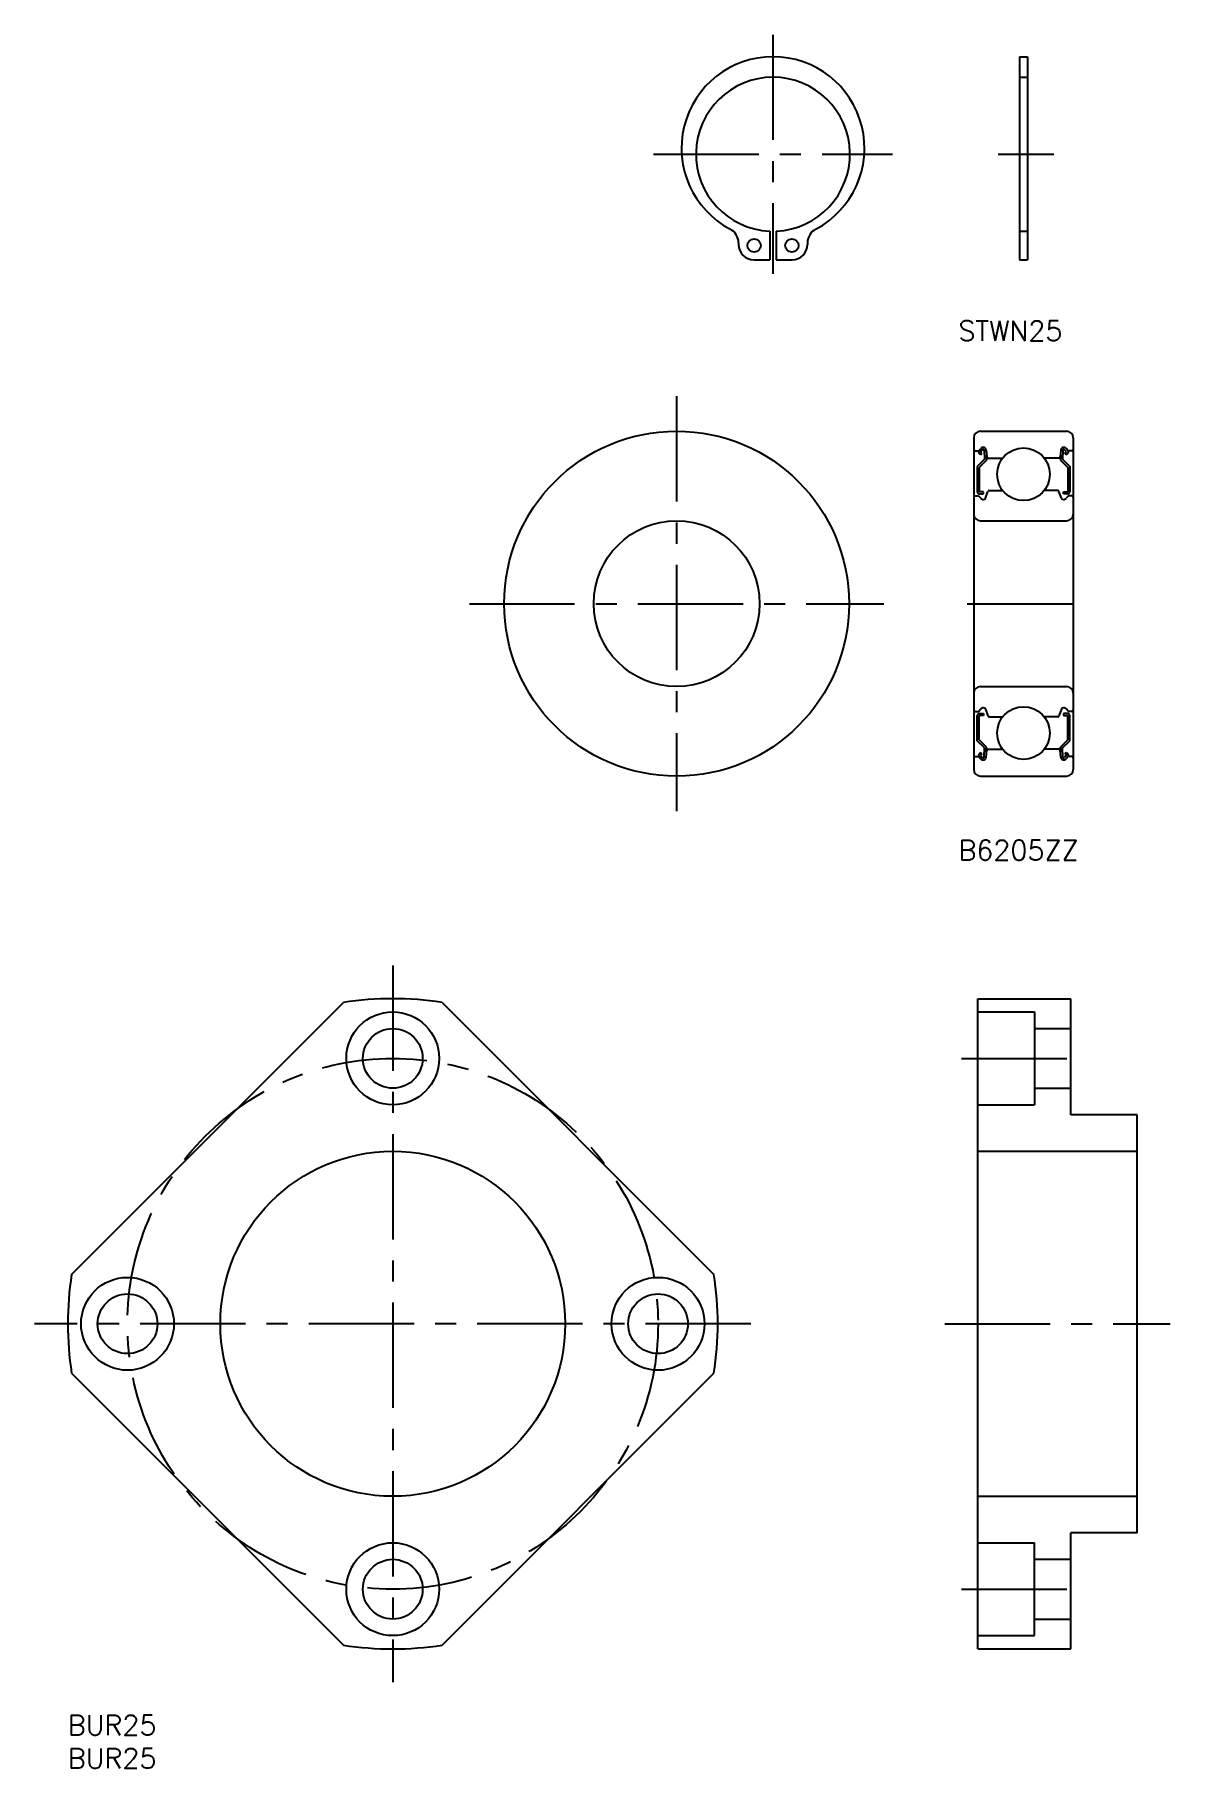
# Model space of a CAD drawing. Extents: x -5 to 166, y -8 to 253.
import ezdxf

# ---------------------------------------------------------------- set-up
doc = ezdxf.new("R2010")
doc.units = 0
doc.header["$LTSCALE"] = 0.5
doc.linetypes.add('CENTER', pattern=[50.8, 31.75, -6.35, 6.35, -6.35])
doc.linetypes.add('DASHED', pattern=[19.05, 12.7, -6.35])
for name, color, linetype in [('MSM_CENTER', 1, 'CENTER'), ('MSM_CONTINUOUS', 7, 'CONTINUOUS'), ('MSM_DASHED', 4, 'DASHED'), ('MSM_PART_NUMBER', 7, 'CONTINUOUS')]:
    doc.layers.add(name, color=color, linetype=linetype)
doc.styles.get("Standard").update_dxf_attribs({"font": 'txt.shx', "height": 3, "bigfont": 'bigfont.shx'})

# ---------------------------------------------------------------- blocks, each defined once
blk = doc.blocks.new('*U2')
at = {"layer": 'MSM_PART_NUMBER'}
blk.add_text('BUR25', height=3, dxfattribs=at).set_placement((0, -3))
blk = doc.blocks.new('*U3')
at = {"layer": 'MSM_PART_NUMBER'}
blk.add_text('BUR25', height=3, dxfattribs=at).set_placement((0, -8))

msp = doc.modelspace()

# ---------------------------------------------------------------- linework, layer by layer
at = {"layer": 'MSM_CENTER'}
for p, q in [((106.33, 253.3), (106.33, 217.27)), ((88.32, 235.28), (124.35, 235.28)), ((140.29, 235.28), (148.69, 235.28)), ((91.8, 198.8), (91.8, 136.29)), ((60.55, 167.54), (123.06, 167.54)), ((135.6, 167.54), (152.6, 167.54)), ((49, 113), (49, 5)), ((134.74, 99), (153.74, 99)), ((103, 59), (-5, 59)), ((132.24, 59), (166.24, 59)), ((134.74, 19), (153.74, 19))]:
    msp.add_line(p, q, dxfattribs=at)
msp.add_circle((49, 59), 40, dxfattribs=at)
at = {"layer": 'MSM_CONTINUOUS'}
for p, q in [((143.5, 249.98), (143.5, 219.38)), ((143.5, 249.98), (144.7, 249.98)), ((144.7, 249.98), (144.7, 219.38)), ((105.83, 223.69), (105.83, 219.38)), ((105.83, 222.62), (105.83, 222.62)), ((106.83, 223.69), (106.83, 219.38)), ((101.13, 221.94), (101.13, 221.68)), ((105.83, 221.54), (105.83, 221.54)), ((111.53, 221.94), (111.53, 221.68)), ((103.43, 219.38), (105.83, 219.38)), ((106.83, 219.38), (109.23, 219.38)), ((143.5, 219.38), (144.7, 219.38)), ((137.6, 193.54), (150.6, 193.54)), ((136.6, 192.54), (136.6, 142.54)), ((137.38, 190.59), (137.66, 190.93)), ((150.82, 190.59), (150.53, 190.93)), ((151.6, 192.54), (151.6, 142.54)), ((136.8, 190.59), (137.38, 190.59)), ((138.23, 189.3), (137.13, 188.2)), ((137.13, 188.2), (137.13, 184.39)), ((137.64, 189.98), (137.41, 190.17)), ((138.53, 189.17), (137.43, 188.07)), ((137.61, 190.4), (137.89, 190.74)), ((137.84, 190.21), (137.61, 190.4)), ((137.64, 189.98), (137.84, 190.21)), ((138.17, 190.64), (138.23, 189.3)), ((138.47, 190.67), (138.56, 189.68)), ((138.53, 190.02), (138.53, 189.17)), ((138.76, 189.49), (140.97, 189.49)), ((149.44, 189.49), (147.22, 189.49)), ((149.72, 190.67), (149.64, 189.68)), ((149.67, 190.02), (149.67, 189.17)), ((149.67, 189.17), (150.77, 188.07)), ((150.02, 190.64), (149.97, 189.3)), ((149.97, 189.3), (151.07, 188.2)), ((150.59, 190.4), (150.31, 190.74)), ((150.36, 190.21), (150.59, 190.4)), ((150.55, 189.98), (150.36, 190.21)), ((150.55, 189.98), (150.78, 190.17)), ((151.4, 190.59), (150.82, 190.59)), ((151.07, 188.2), (151.07, 184.39)), ((137.43, 188.07), (137.43, 184.39)), ((150.77, 188.07), (150.77, 184.39)), ((136.8, 183.79), (137.3, 183.79)), ((137.3, 183.79), (137.67, 183.42)), ((138.05, 184.39), (137.43, 184.39)), ((137.43, 184.09), (138.05, 184.09)), ((138.05, 184.09), (138.05, 184.39)), ((138.38, 183.44), (138.75, 184.46)), ((138.94, 184.59), (140.97, 184.59)), ((149.26, 184.59), (147.22, 184.59)), ((149.81, 183.44), (149.44, 184.46)), ((150.15, 184.09), (150.15, 184.39)), ((150.15, 184.39), (150.77, 184.39)), ((150.77, 184.09), (150.15, 184.09)), ((150.9, 183.79), (150.52, 183.42)), ((151.4, 183.79), (150.9, 183.79)), ((137.6, 180.04), (150.6, 180.04)), ((137.6, 155.04), (150.6, 155.04)), ((137.3, 151.29), (137.67, 151.67)), ((138.38, 151.65), (138.75, 150.62)), ((149.81, 151.65), (149.44, 150.62)), ((150.9, 151.29), (150.52, 151.67)), ((136.8, 151.29), (137.3, 151.29)), ((137.13, 146.89), (137.13, 150.69)), ((137.43, 150.99), (138.05, 150.99)), ((137.43, 147.01), (137.43, 150.69)), ((138.05, 150.69), (137.43, 150.69)), ((138.05, 150.99), (138.05, 150.69)), ((138.94, 150.49), (140.97, 150.49)), ((149.26, 150.49), (147.22, 150.49)), ((150.15, 150.99), (150.15, 150.69)), ((150.77, 150.99), (150.15, 150.99)), ((150.15, 150.69), (150.77, 150.69)), ((150.77, 147.01), (150.77, 150.69)), ((151.4, 151.29), (150.9, 151.29)), ((151.07, 146.89), (151.07, 150.69)), ((138.23, 145.79), (137.13, 146.89)), ((138.53, 145.91), (137.43, 147.01)), ((149.67, 145.91), (150.77, 147.01)), ((149.97, 145.79), (151.07, 146.89)), ((136.8, 144.49), (137.38, 144.49)), ((137.38, 144.49), (137.66, 144.16)), ((137.64, 145.11), (137.41, 144.92)), ((137.84, 144.88), (137.61, 144.69)), ((137.61, 144.69), (137.89, 144.35)), ((137.64, 145.11), (137.84, 144.88)), ((138.17, 144.45), (138.23, 145.79)), ((138.47, 144.41), (138.56, 145.41)), ((138.53, 145.07), (138.53, 145.91)), ((138.76, 145.59), (140.97, 145.59)), ((149.44, 145.59), (147.22, 145.59)), ((149.72, 144.41), (149.64, 145.41)), ((149.67, 145.07), (149.67, 145.91)), ((150.02, 144.45), (149.97, 145.79)), ((150.59, 144.69), (150.31, 144.35)), ((150.55, 145.11), (150.36, 144.88)), ((150.36, 144.88), (150.59, 144.69)), ((150.82, 144.49), (150.53, 144.16)), ((150.55, 145.11), (150.78, 144.92)), ((151.4, 144.49), (150.82, 144.49)), ((137.6, 141.54), (150.6, 141.54)), ((0.57, 66.43), (41.57, 107.43)), ((56.43, 107.43), (97.43, 66.43)), ((137.24, 10), (137.24, 108)), ((137.24, 108), (151.24, 108)), ((151.24, 90.5), (151.24, 108)), ((137.24, 106), (145.74, 106)), ((145.74, 106), (145.74, 92)), ((145.74, 103.5), (151.24, 103.5)), ((145.74, 94.5), (151.24, 94.5)), ((137.24, 92), (145.74, 92)), ((161.24, 90.5), (151.24, 90.5)), ((161.24, 27.5), (161.24, 90.5)), ((137.24, 85), (161.24, 85)), ((0.57, 51.57), (41.57, 10.57)), ((56.43, 10.57), (97.43, 51.57)), ((137.24, 33), (161.24, 33)), ((161.24, 27.5), (151.24, 27.5)), ((151.24, 10), (151.24, 27.5)), ((137.24, 26), (145.74, 26)), ((145.74, 12), (145.74, 26)), ((145.74, 23.5), (151.24, 23.5)), ((145.74, 14.5), (151.24, 14.5)), ((137.24, 12), (145.74, 12)), ((137.24, 10), (151.24, 10))]:
    msp.add_line(p, q, dxfattribs=at)
for centre, radius in [((103.48, 221.53), 1), ((109.18, 221.53), 1), ((91.8, 167.54), 26), ((144.1, 187.04), 3.97), ((91.8, 167.54), 12.5), ((144.1, 148.04), 3.97), ((49, 99), 7), ((49, 99), 4.5), ((49, 59), 26), ((9, 59), 7), ((89, 59), 7), ((9, 59), 4.5), ((89, 59), 4.5), ((49, 19), 7), ((49, 19), 4.5)]:
    msp.add_circle(centre, radius, dxfattribs=at)
for centre, radius, start, end in [((106.33, 236.18), 13.8, 297.7645, 242.2355), ((106.33, 235.28), 11.6, 272.4704, 267.5296), ((98.83, 221.94), 2.3, 0, 62.2355), ((113.83, 221.94), 2.3, 117.7645, 180), ((103.43, 221.68), 2.3, 180, 270), ((109.23, 221.68), 2.3, 270, 0), ((137.6, 192.54), 1, 90, 180), ((150.6, 192.54), 1, 0, 90), ((136.8, 190.79), 0.2, 180, 270), ((138.01, 190.63), 0.46, 4.9869, 139.9105), ((138.01, 190.63), 0.16, 2.3754, 139.9946), ((150.18, 190.63), 0.46, 40.0895, 175.0131), ((150.18, 190.63), 0.16, 40.0054, 177.6246), ((151.4, 190.79), 0.2, 270, 0), ((137.61, 190.4), 0.3, 139.9105, 229.9992), ((138.76, 189.69), 0.2, 184.9869, 270), ((149.44, 189.69), 0.2, 270, 355.0131), ((150.59, 190.4), 0.3, 310.0008, 40.0895), ((136.8, 183.59), 0.2, 90, 180), ((137.43, 184.39), 0.3, 180, 270), ((138.1, 183.84), 0.6, 225.0023, 267.936), ((138.1, 183.54), 0.3, 265.4914, 340.0304), ((138.94, 184.39), 0.2, 90, 160.0304), ((149.26, 184.39), 0.2, 19.9696, 90), ((150.1, 183.54), 0.3, 199.9696, 274.5086), ((150.1, 183.84), 0.6, 272.064, 314.9977), ((150.77, 184.39), 0.3, 270, 0), ((151.4, 183.59), 0.2, 0, 90), ((137.6, 181.04), 1, 180, 270), ((150.6, 181.04), 1, 270, 0), ((137.6, 154.04), 1, 90, 180), ((150.6, 154.04), 1, 0, 90), ((138.1, 151.24), 0.6, 92.064, 134.9977), ((138.1, 151.54), 0.3, 19.9696, 94.5086), ((150.1, 151.54), 0.3, 85.4914, 160.0304), ((150.1, 151.24), 0.6, 45.0023, 87.936), ((136.8, 151.49), 0.2, 180, 270), ((137.43, 150.69), 0.3, 90, 180), ((138.94, 150.69), 0.2, 199.9696, 270), ((149.26, 150.69), 0.2, 270, 340.0304), ((150.77, 150.69), 0.3, 0, 90), ((151.4, 151.49), 0.2, 270, 0), ((136.8, 144.29), 0.2, 90, 180), ((137.61, 144.69), 0.3, 130.0008, 220.0895), ((138.01, 144.45), 0.46, 220.0895, 355.0131), ((138.01, 144.45), 0.16, 220.0054, 357.6246), ((138.76, 145.39), 0.2, 90, 175.0131), ((149.44, 145.39), 0.2, 4.9869, 90), ((150.18, 144.45), 0.46, 184.9869, 319.9105), ((150.18, 144.45), 0.16, 182.3754, 319.9946), ((150.59, 144.69), 0.3, 319.9105, 49.9992), ((151.4, 144.29), 0.2, 0, 90), ((137.6, 142.54), 1, 180, 270), ((150.6, 142.54), 1, 270, 0), ((49, 59), 49, 81.2812, 98.7188), ((49, 59), 49, 171.2812, 188.7188), ((49, 59), 49, 351.2812, 8.7188), ((49, 59), 49, 261.2812, 278.7188)]:
    msp.add_arc(centre, radius, start, end, dxfattribs=at)
at = {"layer": 'MSM_DASHED'}
for p, q in [((143.5, 246.88), (144.7, 246.88)), ((143.5, 223.68), (144.7, 223.68))]:
    msp.add_line(p, q, dxfattribs=at)

# ---------------------------------------------------------------- block references
at = {"layer": 'MSM_CONTINUOUS'}
for name in ['*U2', '*U3']:
    msp.add_blockref(name, (0, 0), dxfattribs=at)

# ---------------------------------------------------------------- texts
at = {"layer": 'MSM_PART_NUMBER'}
for s, p in [('STWN25', (134.29, 207.17)), ('B6205ZZ', (134.29, 128.87))]:
    msp.add_text(s, height=3, dxfattribs=at).set_placement(p)

doc.saveas('drawing.dxf')
